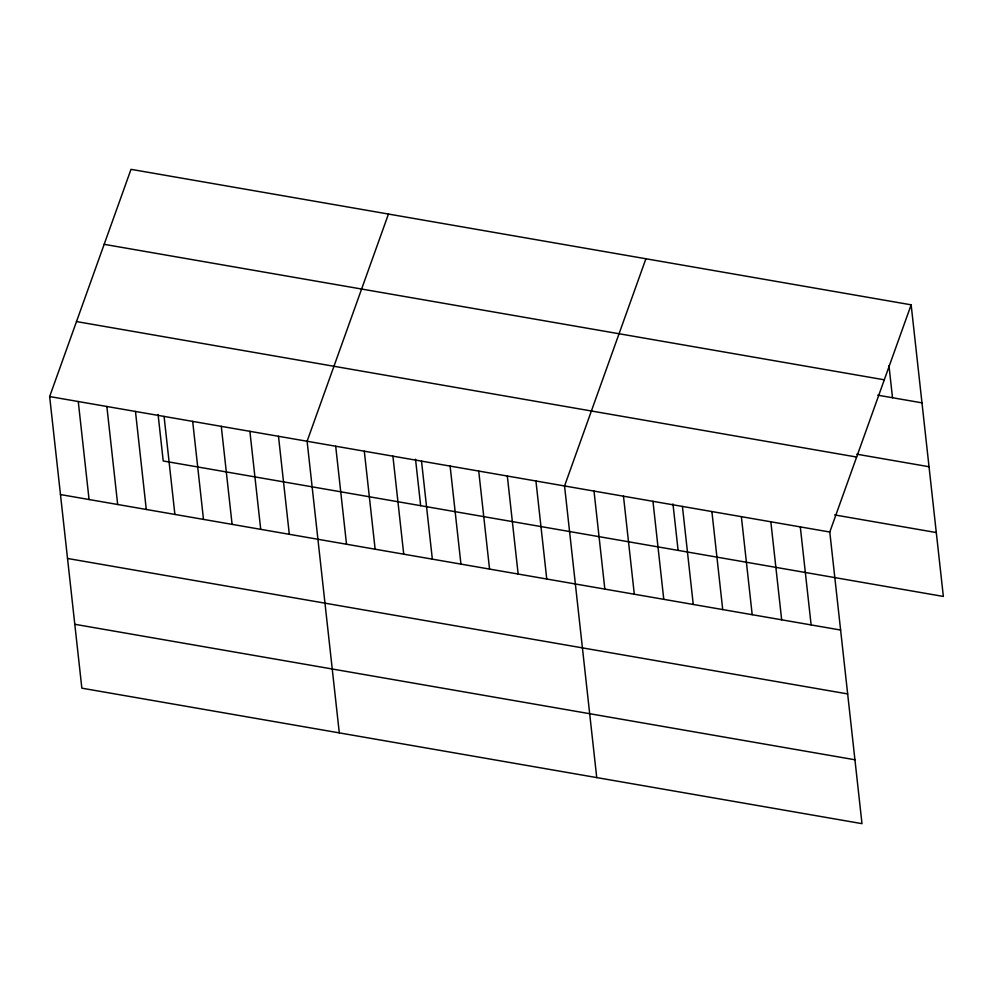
<?xml version="1.0" encoding="UTF-8"?>
<svg xmlns="http://www.w3.org/2000/svg" width="993" height="993" viewBox="0 0 993 993"><rect width="100%" height="100%" fill="white"/><g stroke="black" fill="none" stroke-linecap="round" stroke-linejoin="round"><path stroke-width="1.49" d="M911.152 304.826L829.788 532.025L861.986 823.656L81.848 688.174L49.65 396.555L131.014 169.344L911.152 304.826L943.35 596.445L163.212 460.975L158.086 414.503M388.462 214.054L307.098 441.252L339.296 732.884M645.909 258.763L564.545 485.962L596.731 777.593M104.166 244.328L884.304 379.81M877.762 395.177L921.976 402.848M856.822 454.198L929.026 466.735M76.498 321.571L856.636 457.053M834.616 514.908L936.3 532.558M49.65 396.555L829.788 532.025M60.474 494.564L840.612 630.046M67.524 558.463L847.662 693.933M74.798 624.287L854.923 759.769M888.958 365.573L892.508 397.734M800.308 526.911L811.132 624.932M770.841 521.797L781.665 619.818M741.374 516.67L752.197 614.692M711.894 511.556L722.718 609.578M682.427 506.442L693.251 604.464M672.969 503.923L678.107 550.383M652.96 501.316L663.771 599.338M623.48 496.202L634.304 594.224M594.013 491.088L604.836 589.11M535.935 480.997L546.758 579.018M507.324 476.032L518.147 574.053M478.725 471.067L489.549 569.088M450.114 466.089L460.938 564.111M421.516 461.124L432.34 559.146M415.533 459.213L420.66 505.685M392.905 456.159L403.729 554.181M364.307 451.194L375.131 549.216M335.696 446.229L346.52 544.238M278.487 436.287L289.311 534.308M249.888 431.322L260.712 529.343M221.278 426.357L232.101 524.378M192.679 421.392L203.491 519.401M164.068 416.415L174.892 514.436M135.47 411.45L146.281 509.471M106.859 406.485L117.683 504.506M78.261 401.52L89.072 499.541"/></g></svg>
